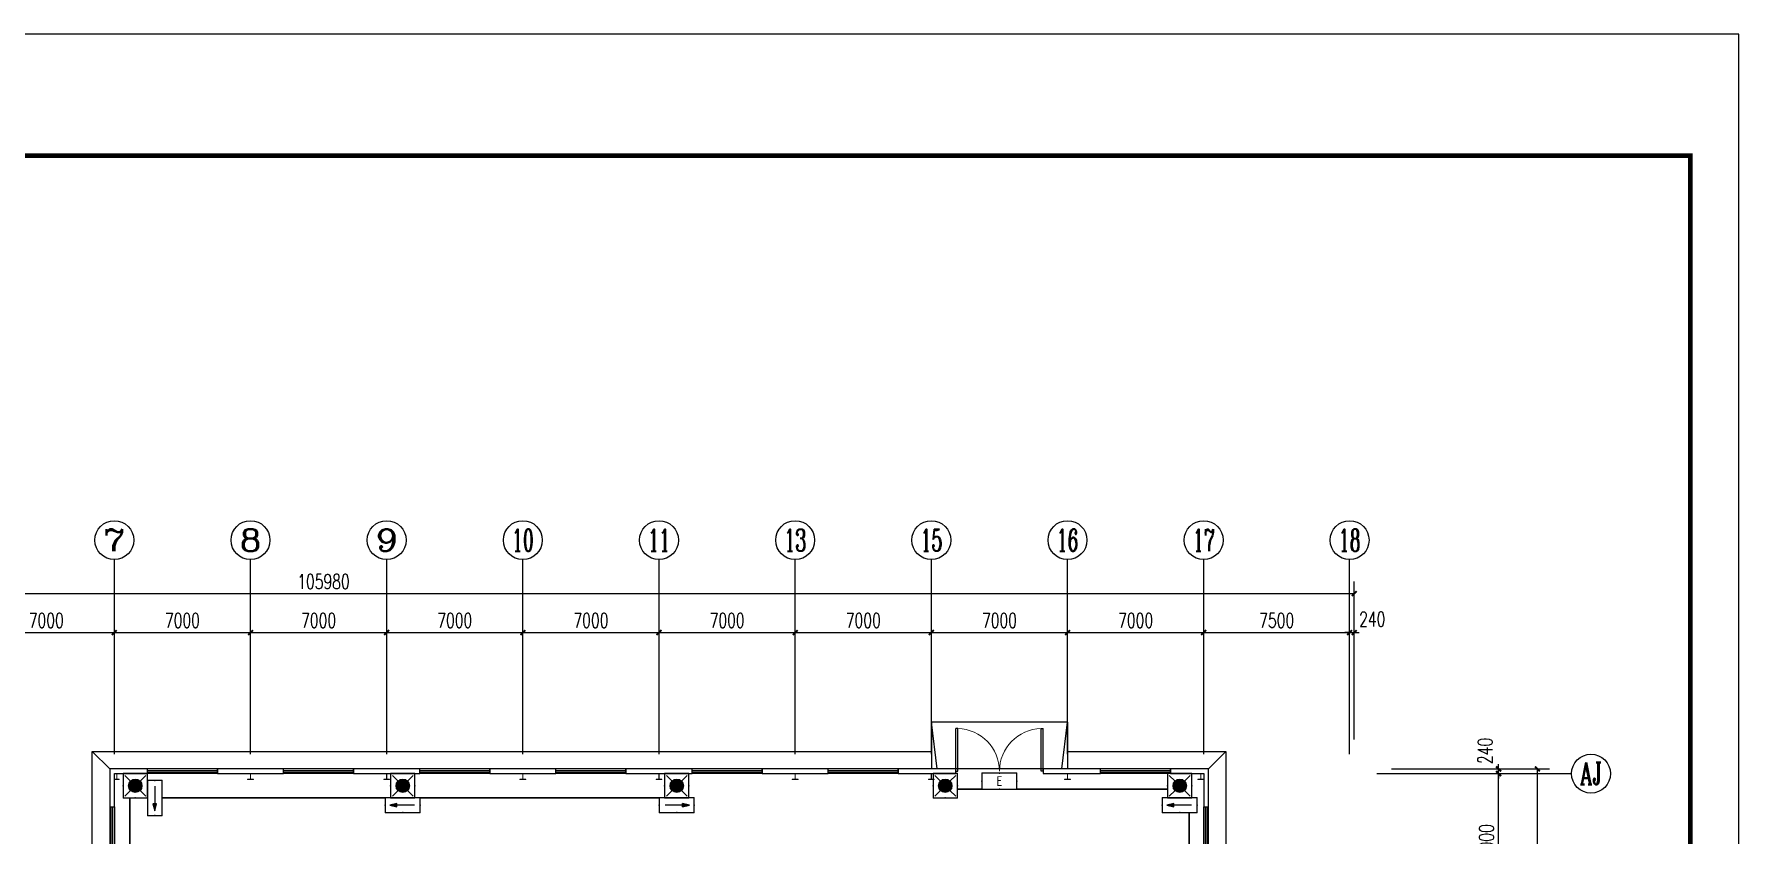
# Model space of a CAD drawing. Extents: x -496980 to 486425, y -292187 to -29437.
# Drawn here: x -78440 to 9196, y -70594 to -29437 of the extents above; entities that cross this region are included whole.
import ezdxf
from ezdxf.enums import TextEntityAlignment as Align

# ---------------------------------------------------------------- set-up
doc = ezdxf.new("R2010")
doc.units = 0
doc.header["$LTSCALE"] = 1000
doc.header["$MEASUREMENT"] = 0
doc.linetypes.add('CENTER2', pattern=[1.125, 0.75, -0.125, 0.125, -0.125])
for name, color, linetype in [('AXIS', 3, 'Continuous'), ('AXIS_TEXT', 7, 'Continuous'), ('EQUIP-照明', 3, 'Continuous'), ('PUB_TITLE', 4, 'Continuous'), ('STAIR', 2, 'Continuous'), ('WALL', 9, 'Continuous'), ('WINDOW', 4, 'Continuous'), ('WIRE-应急', 1, 'CENTER2')]:
    doc.layers.add(name, color=color, linetype=linetype)
doc.layers.add('STXT_XG_THIN', color=2, linetype='Continuous', lineweight=0)
doc.styles.add('_TCH_AXIS', font='COMPLEX', dxfattribs={"bigfont": 'GBCBIG'})
doc.styles.add('_TCH_DIM_T3', font='SIMPLEX', dxfattribs={"width": 0.705882, "bigfont": 'GBCBIG'})
doc.styles.add('_TEL_ATTDEF', font='GBENOR', dxfattribs={"width": 0.8, "height": 3, "bigfont": 'GBCBIG'})
doc.styles.add('_TEL_DIM', font='SIMPLEX', dxfattribs={"width": 0.8, "height": 3.5, "bigfont": 'HZTXT'})
doc.styles.add('COMPLEX', font='COMPLEX')
doc.dimstyles.new('_TCH_ARCH&&250', dxfattribs={"dimtxt": 743.75, "dimasz": 250, "dimexe": 625, "dimexo": 750, "dimgap": 250, "dimtad": 1, "dimdec": 0, "dimzin": 0, "dimdsep": 46, "dimtxsty": '_TCH_DIM_T3', "dimblk": 'ARCHTICK', "dimcen": 0.09, "dimclrt": 7, "dimazin": 2, "dimtfac": 1, "dimtdec": 0, "dimtix": 1, "dimtmove": 2, "dimatfit": 3, "dimfxl": 0, "dimtolj": 1, "dimtzin": 0, "dimarcsym": 0})

# ---------------------------------------------------------------- blocks, each defined once
blk = doc.blocks.new('$equip$00002534')
for p, q in [((-0.72, 0.66), (-0.72, 0)), ((0.72, 0.66), (-0.72, 0.66)), ((-0.72, 0), (0.72, 0)), ((0.72, 0), (0.72, 0.66))]:
    blk.add_line(p, q)
at = {"const_width": 0.04}
blk.add_lwpolyline([(-0.72, 0.66), (-0.72, 0), (0.72, 0), (0.72, 0.66), (-0.72, 0.66), (-0.72, 0)], dxfattribs=at)
for p in [(-0.72, 0.33), (0, 0.66), (0, 0), (0.72, 0.33)]:
    blk.add_point(p)
at = {"color": 7, "style": '_TEL_DIM'}
blk.add_attdef('$TEXT$', text='', height=0.4, dxfattribs=at).set_placement((0, 0.33), align=Align.MIDDLE_CENTER)
at = {"color": 7, "style": '_TEL_DIM', "flags": 1}
blk.add_attdef('A', text='', height=0.00002, dxfattribs=at).set_placement((0, 0), align=Align.MIDDLE_CENTER)
blk = doc.blocks.new('$equip$00002604')
blk.add_hatch(color=256).paths.add_polyline_path([(0.275, 0.5, 1), (-0.274, 0.5, 1)])
for p, q in [((-0.429, 0.929), (-0.194, 0.694)), ((0.194, 0.694), (0.429, 0.929)), ((-0.429, 0.071), (-0.194, 0.306)), ((0.194, 0.306), (0.429, 0.071))]:
    blk.add_line(p, q)
at = {"const_width": 0.04}
blk.add_lwpolyline([(-0.5, 1), (-0.5, 0), (0.5, 0), (0.5, 1), (-0.5, 1), (-0.5, 0)], dxfattribs=at)
blk.add_lwpolyline([(-0.5, 1), (-0.5, 0), (0.5, 0), (0.5, 1)], close=True)
blk.add_circle((0, 0.5), 0.275)
for p in [(0, 1), (-0.5, 0.5), (0, 0), (0.5, 0.5)]:
    blk.add_point(p)
at = {"color": 7, "style": '_TEL_DIM', "flags": 1}
blk.add_attdef('A', text='', height=0.000025, dxfattribs=at).set_placement((0, 0), align=Align.MIDDLE_CENTER)
blk = doc.blocks.new('$equip$00002541')
blk.add_hatch(color=256).paths.add_polyline_path([(-0.24, 0.372), (-0.528, 0.3), (-0.24, 0.228)])
for p, q in [((-0.72, 0.6), (-0.72, 0)), ((0.72, 0.6), (-0.72, 0.6)), ((-0.72, 0), (0.72, 0)), ((-0.24, 0.372), (-0.528, 0.3)), ((-0.528, 0.3), (-0.24, 0.228)), ((-0.24, 0.372), (-0.24, 0.228)), ((0.72, 0), (0.72, 0.6))]:
    blk.add_line(p, q)
at = {"color": 7}
blk.add_line((-0.48, 0.3), (0.48, 0.3), dxfattribs=at)
at = {"const_width": 0.04}
blk.add_lwpolyline([(-0.72, 0.6), (-0.72, 0), (0.72, 0), (0.72, 0.6), (-0.72, 0.6), (-0.72, 0)], dxfattribs=at)
for p in [(-0.72, 0.3), (0, 0.6), (0, 0), (0.72, 0.3)]:
    blk.add_point(p)
at = {"color": 7, "style": '_TEL_DIM', "flags": 1}
blk.add_attdef('A', text='', height=0.00002, dxfattribs=at).set_placement((0, 0), align=Align.MIDDLE_CENTER)
blk = doc.blocks.new('$equip$00002540')
blk.add_hatch(color=256).paths.add_polyline_path([(0.24, 0.372), (0.24, 0.228), (0.528, 0.3)])
for p, q in [((-0.72, 0.6), (-0.72, 0)), ((0.72, 0.6), (-0.72, 0.6)), ((-0.72, 0), (0.72, 0)), ((0.24, 0.372), (0.24, 0.228)), ((0.528, 0.3), (0.24, 0.372)), ((0.24, 0.228), (0.528, 0.3)), ((0.72, 0), (0.72, 0.6))]:
    blk.add_line(p, q)
at = {"color": 7}
blk.add_line((-0.48, 0.3), (0.48, 0.3), dxfattribs=at)
at = {"const_width": 0.04}
blk.add_lwpolyline([(-0.72, 0.6), (-0.72, 0), (0.72, 0), (0.72, 0.6), (-0.72, 0.6), (-0.72, 0)], dxfattribs=at)
for p in [(-0.72, 0.3), (0, 0.6), (0, 0), (0.72, 0.3)]:
    blk.add_point(p)
at = {"color": 7, "style": '_TEL_DIM', "flags": 1}
blk.add_attdef('A', text='', height=0.00002, dxfattribs=at).set_placement((0, 0), align=Align.MIDDLE_CENTER)
blk = doc.blocks.new('_ArchTick')
at = {"color": 0, "linetype": 'ByBlock', "const_width": 0.4}
blk.add_lwpolyline([(-0.5, -0.5), (0.5, 0.5)], dxfattribs=at)
blk = doc.blocks.new('*D347')
at = {"layer": 'AXIS', "color": 0, "lineweight": -2}
for p, q in [((-81315, -65694), (-81315, -59569)), ((-74315, -65694), (-74315, -59569)), ((-81315, -60194), (-74315, -60194))]:
    blk.add_line(p, q, dxfattribs=at)
at = {"layer": 'Defpoints', "color": 0}
for p in [(-74315, -60194), (-81315, -66444), (-74315, -66444)]:
    blk.add_point(p, dxfattribs=at)
at = {"layer": 'AXIS', "color": 0, "lineweight": -2, "xscale": 250, "yscale": 250, "zscale": 250, "rotation": 180}
blk.add_blockref('_ArchTick', (-81315, -60194), dxfattribs=at)
at = {"layer": 'AXIS', "color": 0, "lineweight": -2, "xscale": 250, "yscale": 250, "zscale": 250}
blk.add_blockref('_ArchTick', (-74315, -60194), dxfattribs=at)
at = {"layer": 'AXIS', "color": 7, "insert": (-77815, -59572), "char_height": 743.8, "attachment_point": 5, "style": '_TCH_DIM_T3'}
blk.add_mtext('\\A1;7000', dxfattribs=at)
blk = doc.blocks.new('*D348')
at = {"layer": 'AXIS', "color": 0, "lineweight": -2}
for p, q in [((-74315, -65694), (-74315, -59569)), ((-67315, -65694), (-67315, -59569)), ((-74315, -60194), (-67315, -60194))]:
    blk.add_line(p, q, dxfattribs=at)
at = {"layer": 'Defpoints', "color": 0}
for p in [(-67315, -60194), (-74315, -66444), (-67315, -66444)]:
    blk.add_point(p, dxfattribs=at)
at = {"layer": 'AXIS', "color": 0, "lineweight": -2, "xscale": 250, "yscale": 250, "zscale": 250, "rotation": 180}
blk.add_blockref('_ArchTick', (-74315, -60194), dxfattribs=at)
at = {"layer": 'AXIS', "color": 0, "lineweight": -2, "xscale": 250, "yscale": 250, "zscale": 250}
blk.add_blockref('_ArchTick', (-67315, -60194), dxfattribs=at)
at = {"layer": 'AXIS', "color": 7, "insert": (-70815, -59572), "char_height": 743.8, "attachment_point": 5, "style": '_TCH_DIM_T3'}
blk.add_mtext('\\A1;7000', dxfattribs=at)
blk = doc.blocks.new('*D349')
at = {"layer": 'AXIS', "color": 0, "lineweight": -2}
for p, q in [((-67315, -65694), (-67315, -59569)), ((-60315, -65694), (-60315, -59569)), ((-67315, -60194), (-60315, -60194))]:
    blk.add_line(p, q, dxfattribs=at)
at = {"layer": 'Defpoints', "color": 0}
for p in [(-60315, -60194), (-67315, -66444), (-60315, -66444)]:
    blk.add_point(p, dxfattribs=at)
at = {"layer": 'AXIS', "color": 0, "lineweight": -2, "xscale": 250, "yscale": 250, "zscale": 250, "rotation": 180}
blk.add_blockref('_ArchTick', (-67315, -60194), dxfattribs=at)
at = {"layer": 'AXIS', "color": 0, "lineweight": -2, "xscale": 250, "yscale": 250, "zscale": 250}
blk.add_blockref('_ArchTick', (-60315, -60194), dxfattribs=at)
at = {"layer": 'AXIS', "color": 7, "insert": (-63815, -59572), "char_height": 743.8, "attachment_point": 5, "style": '_TCH_DIM_T3'}
blk.add_mtext('\\A1;7000', dxfattribs=at)
blk = doc.blocks.new('*D350')
at = {"layer": 'AXIS', "color": 0, "lineweight": -2}
for p, q in [((-60315, -65694), (-60315, -59569)), ((-53315, -65694), (-53315, -59569)), ((-60315, -60194), (-53315, -60194))]:
    blk.add_line(p, q, dxfattribs=at)
at = {"layer": 'Defpoints', "color": 0}
for p in [(-53315, -60194), (-60315, -66444), (-53315, -66444)]:
    blk.add_point(p, dxfattribs=at)
at = {"layer": 'AXIS', "color": 0, "lineweight": -2, "xscale": 250, "yscale": 250, "zscale": 250, "rotation": 180}
blk.add_blockref('_ArchTick', (-60315, -60194), dxfattribs=at)
at = {"layer": 'AXIS', "color": 0, "lineweight": -2, "xscale": 250, "yscale": 250, "zscale": 250}
blk.add_blockref('_ArchTick', (-53315, -60194), dxfattribs=at)
at = {"layer": 'AXIS', "color": 7, "insert": (-56815, -59572), "char_height": 743.8, "attachment_point": 5, "style": '_TCH_DIM_T3'}
blk.add_mtext('\\A1;7000', dxfattribs=at)
blk = doc.blocks.new('*D351')
at = {"layer": 'AXIS', "color": 0, "lineweight": -2}
for p, q in [((-53315, -65694), (-53315, -59569)), ((-46315, -65694), (-46315, -59569)), ((-53315, -60194), (-46315, -60194))]:
    blk.add_line(p, q, dxfattribs=at)
at = {"layer": 'Defpoints', "color": 0}
for p in [(-46315, -60194), (-53315, -66444), (-46315, -66444)]:
    blk.add_point(p, dxfattribs=at)
at = {"layer": 'AXIS', "color": 0, "lineweight": -2, "xscale": 250, "yscale": 250, "zscale": 250, "rotation": 180}
blk.add_blockref('_ArchTick', (-53315, -60194), dxfattribs=at)
at = {"layer": 'AXIS', "color": 0, "lineweight": -2, "xscale": 250, "yscale": 250, "zscale": 250}
blk.add_blockref('_ArchTick', (-46315, -60194), dxfattribs=at)
at = {"layer": 'AXIS', "color": 7, "insert": (-49815, -59572), "char_height": 743.8, "attachment_point": 5, "style": '_TCH_DIM_T3'}
blk.add_mtext('\\A1;7000', dxfattribs=at)
blk = doc.blocks.new('*D352')
at = {"layer": 'AXIS', "color": 0, "lineweight": -2}
for p, q in [((-46315, -65694), (-46315, -59569)), ((-39315, -65694), (-39315, -59569)), ((-46315, -60194), (-39315, -60194))]:
    blk.add_line(p, q, dxfattribs=at)
at = {"layer": 'Defpoints', "color": 0}
for p in [(-39315, -60194), (-46315, -66444), (-39315, -66444)]:
    blk.add_point(p, dxfattribs=at)
at = {"layer": 'AXIS', "color": 0, "lineweight": -2, "xscale": 250, "yscale": 250, "zscale": 250, "rotation": 180}
blk.add_blockref('_ArchTick', (-46315, -60194), dxfattribs=at)
at = {"layer": 'AXIS', "color": 0, "lineweight": -2, "xscale": 250, "yscale": 250, "zscale": 250}
blk.add_blockref('_ArchTick', (-39315, -60194), dxfattribs=at)
at = {"layer": 'AXIS', "color": 7, "insert": (-42815, -59572), "char_height": 743.8, "attachment_point": 5, "style": '_TCH_DIM_T3'}
blk.add_mtext('\\A1;7000', dxfattribs=at)
blk = doc.blocks.new('*D353')
at = {"layer": 'AXIS', "color": 0, "lineweight": -2}
for p, q in [((-39315, -65694), (-39315, -59569)), ((-32315, -65694), (-32315, -59569)), ((-39315, -60194), (-32315, -60194))]:
    blk.add_line(p, q, dxfattribs=at)
at = {"layer": 'Defpoints', "color": 0}
for p in [(-32315, -60194), (-39315, -66444), (-32315, -66444)]:
    blk.add_point(p, dxfattribs=at)
at = {"layer": 'AXIS', "color": 0, "lineweight": -2, "xscale": 250, "yscale": 250, "zscale": 250, "rotation": 180}
blk.add_blockref('_ArchTick', (-39315, -60194), dxfattribs=at)
at = {"layer": 'AXIS', "color": 0, "lineweight": -2, "xscale": 250, "yscale": 250, "zscale": 250}
blk.add_blockref('_ArchTick', (-32315, -60194), dxfattribs=at)
at = {"layer": 'AXIS', "color": 7, "insert": (-35815, -59572), "char_height": 743.8, "attachment_point": 5, "style": '_TCH_DIM_T3'}
blk.add_mtext('\\A1;7000', dxfattribs=at)
blk = doc.blocks.new('*D354')
at = {"layer": 'AXIS', "color": 0, "lineweight": -2}
for p, q in [((-32315, -65694), (-32315, -59569)), ((-25315, -65694), (-25315, -59569)), ((-32315, -60194), (-25315, -60194))]:
    blk.add_line(p, q, dxfattribs=at)
at = {"layer": 'Defpoints', "color": 0}
for p in [(-25315, -60194), (-32315, -66444), (-25315, -66444)]:
    blk.add_point(p, dxfattribs=at)
at = {"layer": 'AXIS', "color": 0, "lineweight": -2, "xscale": 250, "yscale": 250, "zscale": 250, "rotation": 180}
blk.add_blockref('_ArchTick', (-32315, -60194), dxfattribs=at)
at = {"layer": 'AXIS', "color": 0, "lineweight": -2, "xscale": 250, "yscale": 250, "zscale": 250}
blk.add_blockref('_ArchTick', (-25315, -60194), dxfattribs=at)
at = {"layer": 'AXIS', "color": 7, "insert": (-28815, -59572), "char_height": 743.8, "attachment_point": 5, "style": '_TCH_DIM_T3'}
blk.add_mtext('\\A1;7000', dxfattribs=at)
blk = doc.blocks.new('*D355')
at = {"layer": 'AXIS', "color": 0, "lineweight": -2}
for p, q in [((-25315, -65694), (-25315, -59569)), ((-18315, -65694), (-18315, -59569)), ((-25315, -60194), (-18315, -60194))]:
    blk.add_line(p, q, dxfattribs=at)
at = {"layer": 'Defpoints', "color": 0}
for p in [(-18315, -60194), (-25315, -66444), (-18315, -66444)]:
    blk.add_point(p, dxfattribs=at)
at = {"layer": 'AXIS', "color": 0, "lineweight": -2, "xscale": 250, "yscale": 250, "zscale": 250, "rotation": 180}
blk.add_blockref('_ArchTick', (-25315, -60194), dxfattribs=at)
at = {"layer": 'AXIS', "color": 0, "lineweight": -2, "xscale": 250, "yscale": 250, "zscale": 250}
blk.add_blockref('_ArchTick', (-18315, -60194), dxfattribs=at)
at = {"layer": 'AXIS', "color": 7, "insert": (-21815, -59572), "char_height": 743.8, "attachment_point": 5, "style": '_TCH_DIM_T3'}
blk.add_mtext('\\A1;7000', dxfattribs=at)
blk = doc.blocks.new('*D356')
at = {"layer": 'AXIS', "color": 0, "lineweight": -2}
for p, q in [((-18315, -65694), (-18315, -59569)), ((-10815, -65694), (-10815, -59569)), ((-18315, -60194), (-10815, -60194))]:
    blk.add_line(p, q, dxfattribs=at)
at = {"layer": 'Defpoints', "color": 0}
for p in [(-10815, -60194), (-18315, -66444), (-10815, -66444)]:
    blk.add_point(p, dxfattribs=at)
at = {"layer": 'AXIS', "color": 0, "lineweight": -2, "xscale": 250, "yscale": 250, "zscale": 250, "rotation": 180}
blk.add_blockref('_ArchTick', (-18315, -60194), dxfattribs=at)
at = {"layer": 'AXIS', "color": 0, "lineweight": -2, "xscale": 250, "yscale": 250, "zscale": 250}
blk.add_blockref('_ArchTick', (-10815, -60194), dxfattribs=at)
at = {"layer": 'AXIS', "color": 7, "insert": (-14565, -59572), "char_height": 743.8, "attachment_point": 5, "style": '_TCH_DIM_T3'}
blk.add_mtext('\\A1;7500', dxfattribs=at)
blk = doc.blocks.new('*D357')
at = {"layer": 'AXIS', "color": 0, "lineweight": -2}
for p, q in [((-10815, -65694), (-10815, -59569)), ((-10575, -65694), (-10575, -59569)), ((-10815, -60194), (-11065, -60194)), ((-10815, -60194), (-10575, -60194)), ((-10575, -60194), (-10325, -60194))]:
    blk.add_line(p, q, dxfattribs=at)
at = {"layer": 'Defpoints', "color": 0}
for p in [(-10575, -60194), (-10815, -66444), (-10575, -66444)]:
    blk.add_point(p, dxfattribs=at)
at = {"layer": 'AXIS', "color": 0, "lineweight": -2, "xscale": 250, "yscale": 250, "zscale": 250}
blk.add_blockref('_ArchTick', (-10815, -60194), dxfattribs=at)
at = {"layer": 'AXIS', "color": 0, "lineweight": -2, "xscale": 250, "yscale": 250, "zscale": 250, "rotation": 180}
blk.add_blockref('_ArchTick', (-10575, -60194), dxfattribs=at)
at = {"layer": 'AXIS', "color": 7, "insert": (-9650, -59507), "char_height": 743.8, "attachment_point": 5, "style": '_TCH_DIM_T3'}
blk.add_mtext('\\A1;240', dxfattribs=at)
blk = doc.blocks.new('*D358')
at = {"layer": 'AXIS', "color": 0, "lineweight": -2}
for p, q in [((-116555, -65694), (-116555, -57569)), ((-10575, -65694), (-10575, -57569)), ((-116555, -58194), (-10575, -58194))]:
    blk.add_line(p, q, dxfattribs=at)
at = {"layer": 'Defpoints', "color": 0}
for p in [(-10575, -58194), (-116555, -66444), (-10575, -66444)]:
    blk.add_point(p, dxfattribs=at)
at = {"layer": 'AXIS', "color": 0, "lineweight": -2, "xscale": 250, "yscale": 250, "zscale": 250, "rotation": 180}
blk.add_blockref('_ArchTick', (-116555, -58194), dxfattribs=at)
at = {"layer": 'AXIS', "color": 0, "lineweight": -2, "xscale": 250, "yscale": 250, "zscale": 250}
blk.add_blockref('_ArchTick', (-10575, -58194), dxfattribs=at)
at = {"layer": 'AXIS', "color": 7, "insert": (-63565, -57572), "char_height": 743.8, "attachment_point": 5, "style": '_TCH_DIM_T3'}
blk.add_mtext('\\A1;105980', dxfattribs=at)
blk = doc.blocks.new('*D405')
at = {"layer": 'AXIS', "color": 0, "lineweight": -2}
for p, q in [((-8658, -67444), (-2533, -67444)), ((-3158, -74444), (-3158, -67444)), ((-8658, -74444), (-2533, -74444))]:
    blk.add_line(p, q, dxfattribs=at)
at = {"layer": 'Defpoints', "color": 0}
for p in [(-9408, -67444), (-3158, -67444), (-9408, -74444)]:
    blk.add_point(p, dxfattribs=at)
at = {"layer": 'AXIS', "color": 0, "lineweight": -2, "xscale": 250, "yscale": 250, "zscale": 250}
for p, rotation in [((-3158, -67444), 90), ((-3158, -74444), 270)]:
    blk.add_blockref('_ArchTick', p, dxfattribs=dict(at, rotation=rotation))
at = {"layer": 'AXIS', "color": 7, "insert": (-3780, -70944), "char_height": 743.8, "attachment_point": 5, "rotation": 90, "style": '_TCH_DIM_T3'}
blk.add_mtext('\\A1;7000', dxfattribs=at)
blk = doc.blocks.new('*D406')
at = {"layer": 'AXIS', "color": 0, "lineweight": -2}
for p, q in [((-8658, -67204), (-2533, -67204)), ((-8658, -67444), (-2533, -67444)), ((-3158, -67204), (-3158, -66954)), ((-3158, -67444), (-3158, -67204)), ((-3158, -67444), (-3158, -67694))]:
    blk.add_line(p, q, dxfattribs=at)
at = {"layer": 'Defpoints', "color": 0}
for p in [(-9408, -67204), (-9408, -67444), (-3158, -67204)]:
    blk.add_point(p, dxfattribs=at)
at = {"layer": 'AXIS', "color": 0, "lineweight": -2, "xscale": 250, "yscale": 250, "zscale": 250}
for p, rotation in [((-3158, -67204), 270), ((-3158, -67444), 90)]:
    blk.add_blockref('_ArchTick', p, dxfattribs=dict(at, rotation=rotation))
at = {"layer": 'AXIS', "color": 7, "insert": (-3846, -66279), "char_height": 743.8, "attachment_point": 5, "rotation": 90, "style": '_TCH_DIM_T3'}
blk.add_mtext('\\A1;240', dxfattribs=at)
blk = doc.blocks.new('*D407')
at = {"layer": 'AXIS', "color": 0, "lineweight": -2}
for p, q in [((-8658, -67204), (-533, -67204)), ((-1158, -249684), (-1158, -67204)), ((-8658, -249684), (-533, -249684))]:
    blk.add_line(p, q, dxfattribs=at)
at = {"layer": 'Defpoints', "color": 0}
for p in [(-9408, -67204), (-1158, -67204), (-9408, -249684)]:
    blk.add_point(p, dxfattribs=at)
at = {"layer": 'AXIS', "color": 0, "lineweight": -2, "xscale": 250, "yscale": 250, "zscale": 250}
for p, rotation in [((-1158, -67204), 90), ((-1158, -249684), 270)]:
    blk.add_blockref('_ArchTick', p, dxfattribs=dict(at, rotation=rotation))
at = {"layer": 'AXIS', "color": 7, "insert": (-1780, -158444), "char_height": 743.8, "attachment_point": 5, "rotation": 90, "style": '_TCH_DIM_T3'}
blk.add_mtext('\\A1;182480', dxfattribs=at)
blk = doc.blocks.new('$TCHSYS$WIN2D')
for p, q in [((-0.5, 0.5), (0.5, 0.5)), ((-0.5, 0.5), (-0.5, -0.5)), ((0.5, 0.5), (0.5, -0.5)), ((0.5, 0.167), (-0.5, 0.167)), ((0.5, -0.167), (-0.5, -0.167)), ((-0.5, -0.5), (0.5, -0.5))]:
    blk.add_line(p, q)
blk = doc.blocks.new('_AXISO')
blk.add_circle((0, 0), 0.5)
at = {"layer": 'AXIS_TEXT', "style": 'COMPLEX', "width": 1.041667}
blk.add_attdef('A', text='', height=0.56, dxfattribs=at).set_placement((-0.25, -0.28), (0.25, -0.28), align=Align.FIT)
blk = doc.blocks.new('$DorLib2D$00000002')
for p, q in [((-0.5, 0), (-0.5, 0.4875)), ((-0.475, 0.4875), (-0.5, 0.4875)), ((-0.475, 0), (-0.475, 0.4875)), ((0.475, 0), (0.475, 0.4875)), ((0.475, 0.4875), (0.5, 0.4875)), ((0.5, 0), (0.5, 0.4875)), ((-0.5, 0), (-0.475, 0)), ((0.5, 0), (0.475, 0))]:
    blk.add_line(p, q)
at = {"lineweight": 13}
for centre, start, end in [((-0.4875, 0), 0, 88.53072), ((0.4875, 0), 91.46928, 180)]:
    blk.add_arc(centre, 0.4875, start, end, dxfattribs=at)

msp = doc.modelspace()

# ---------------------------------------------------------------- linework, layer by layer
at = {"color": 2}
for p, q in [((-74555.2, -67204.2), (-75455.2, -66304.2)), ((-18075.2, -67204.2), (-17175.2, -66304.2))]:
    msp.add_line(p, q, dxfattribs=at)
for points in [[(-75455.2, -74444.2), (-75455.2, -66304.2), (-32315.2, -66304.2)], [(-25315.2, -66304.2), (-17175.2, -66304.2), (-17175.2, -88444.2)]]:
    msp.add_lwpolyline(points, dxfattribs=at)
at = {"layer": 'AXIS'}
for p, q in [((-74315.2, -66444.2), (-74315.2, -56444.2)), ((-67315.2, -66444.2), (-67315.2, -56444.2)), ((-60315.2, -66444.2), (-60315.2, -56444.2)), ((-53315.2, -66444.2), (-53315.2, -56444.2)), ((-46315.2, -66444.2), (-46315.2, -56444.2)), ((-39315.2, -66444.2), (-39315.2, -56444.2)), ((-32315.2, -66444.2), (-32315.2, -56444.2)), ((-25315.2, -66444.2), (-25315.2, -56444.2)), ((-18315.2, -66444.2), (-18315.2, -56444.2)), ((-10816.3, -66444.2), (-10816.3, -56444.2)), ((-9408.5, -67444.2), (591.5, -67444.2))]:
    msp.add_line(p, q, dxfattribs=at)
msp.add_circle((-10816.3, -55444.2), 1000, dxfattribs=at)
at = {"layer": 'PUB_TITLE'}
msp.add_lwpolyline([(-139303.5, -29436.9), (-139303.5, -292186.9), (9196.5, -292186.9), (9196.5, -29436.9)], close=True, dxfattribs=at)
at = {"layer": 'PUB_TITLE', "const_width": 250}
msp.add_lwpolyline([(-136803.5, -35686.9), (-136803.5, -289686.9), (6696.5, -289686.9), (6696.5, -35686.9)], close=True, dxfattribs=at)
at = {"layer": 'STAIR'}
for p, q in [((-25315.2, -64804.2), (-32315.2, -64804.2)), ((-32315.2, -64804.2), (-32315.2, -67204.2)), ((-32015.2, -67204.2), (-32315.2, -64804.2)), ((-25615.2, -67204.2), (-25315.2, -64804.2)), ((-25315.2, -64804.2), (-25315.2, -67204.2)), ((-25315.2, -67204.2), (-32315.2, -67204.2))]:
    msp.add_line(p, q, dxfattribs=at)
at = {"layer": 'STXT_XG_THIN', "color": 2}
for points in [[(-74065.2, -67744.2), (-74315.2, -67744.2), (-74315.2, -67734), (-74193.1, -67734), (-74193.1, -67454.4), (-74315.2, -67454.4), (-74315.2, -67444.2), (-74065.2, -67444.2), (-74065.2, -67454.4), (-74187.3, -67454.4), (-74187.3, -67734), (-74065.2, -67734), (-74065.2, -67744.2)], [(-67165.2, -67744.2), (-67465.2, -67744.2), (-67465.2, -67734), (-67318.1, -67734), (-67318.1, -67454.4), (-67465.2, -67454.4), (-67465.2, -67444.2), (-67165.2, -67444.2), (-67165.2, -67454.4), (-67312.3, -67454.4), (-67312.3, -67734), (-67165.2, -67734), (-67165.2, -67744.2)], [(-60165.2, -67744.2), (-60465.2, -67744.2), (-60465.2, -67734), (-60318.1, -67734), (-60318.1, -67454.4), (-60465.2, -67454.4), (-60465.2, -67444.2), (-60165.2, -67444.2), (-60165.2, -67454.4), (-60312.3, -67454.4), (-60312.3, -67734), (-60165.2, -67734), (-60165.2, -67744.2)], [(-53165.2, -67744.2), (-53465.2, -67744.2), (-53465.2, -67734), (-53318.1, -67734), (-53318.1, -67454.4), (-53465.2, -67454.4), (-53465.2, -67444.2), (-53165.2, -67444.2), (-53165.2, -67454.4), (-53312.3, -67454.4), (-53312.3, -67734), (-53165.2, -67734), (-53165.2, -67744.2)], [(-46165.2, -67744.2), (-46465.2, -67744.2), (-46465.2, -67734), (-46318.1, -67734), (-46318.1, -67454.4), (-46465.2, -67454.4), (-46465.2, -67444.2), (-46165.2, -67444.2), (-46165.2, -67454.4), (-46312.3, -67454.4), (-46312.3, -67734), (-46165.2, -67734), (-46165.2, -67744.2)], [(-39165.2, -67744.2), (-39465.2, -67744.2), (-39465.2, -67734), (-39318.1, -67734), (-39318.1, -67454.4), (-39465.2, -67454.4), (-39465.2, -67444.2), (-39165.2, -67444.2), (-39165.2, -67454.4), (-39312.3, -67454.4), (-39312.3, -67734), (-39165.2, -67734), (-39165.2, -67744.2)], [(-32165.2, -67744.2), (-32465.2, -67744.2), (-32465.2, -67734), (-32318.1, -67734), (-32318.1, -67454.4), (-32465.2, -67454.4), (-32465.2, -67444.2), (-32165.2, -67444.2), (-32165.2, -67454.4), (-32312.3, -67454.4), (-32312.3, -67734), (-32165.2, -67734), (-32165.2, -67744.2)], [(-25165.2, -67744.2), (-25465.2, -67744.2), (-25465.2, -67734), (-25318.1, -67734), (-25318.1, -67454.4), (-25465.2, -67454.4), (-25465.2, -67444.2), (-25165.2, -67444.2), (-25165.2, -67454.4), (-25312.3, -67454.4), (-25312.3, -67734), (-25165.2, -67734), (-25165.2, -67744.2)], [(-18315.2, -67744.2), (-18615.2, -67744.2), (-18615.2, -67734), (-18468.1, -67734), (-18468.1, -67454.4), (-18615.2, -67454.4), (-18615.2, -67444.2), (-18315.2, -67444.2), (-18315.2, -67454.4), (-18462.3, -67454.4), (-18462.3, -67734), (-18315.2, -67734), (-18315.2, -67744.2)]]:
    msp.add_lwpolyline(points, dxfattribs=at)
at = {"layer": 'WALL', "color": 5}
for p, q in [((-72615.2, -67204.2), (-74555.2, -67204.2)), ((-74555.2, -67204.2), (-74555.2, -69144.2)), ((-74315.2, -67444.2), (-72615.2, -67444.2)), ((-74315.2, -69144.2), (-74315.2, -67444.2)), ((-72615.2, -67444.2), (-72615.2, -67204.2)), ((-65615.2, -67204.2), (-69015.2, -67204.2)), ((-69015.2, -67204.2), (-69015.2, -67444.2)), ((-69015.2, -67444.2), (-65615.2, -67444.2)), ((-65615.2, -67444.2), (-65615.2, -67204.2)), ((-58615.2, -67204.2), (-62015.2, -67204.2)), ((-62015.2, -67204.2), (-62015.2, -67444.2)), ((-62015.2, -67444.2), (-58615.2, -67444.2)), ((-58615.2, -67444.2), (-58615.2, -67204.2)), ((-51615.2, -67204.2), (-55015.2, -67204.2)), ((-55015.2, -67204.2), (-55015.2, -67444.2)), ((-55015.2, -67444.2), (-51615.2, -67444.2)), ((-51615.2, -67444.2), (-51615.2, -67204.2)), ((-44615.2, -67204.2), (-48015.2, -67204.2)), ((-48015.2, -67204.2), (-48015.2, -67444.2)), ((-48015.2, -67444.2), (-44615.2, -67444.2)), ((-44615.2, -67444.2), (-44615.2, -67204.2)), ((-37615.2, -67204.2), (-41015.2, -67204.2)), ((-41015.2, -67204.2), (-41015.2, -67444.2)), ((-41015.2, -67444.2), (-37615.2, -67444.2)), ((-37615.2, -67444.2), (-37615.2, -67204.2)), ((-31065.2, -67204.2), (-34015.2, -67204.2)), ((-34015.2, -67204.2), (-34015.2, -67444.2)), ((-34015.2, -67444.2), (-31065.2, -67444.2)), ((-31065.2, -67444.2), (-31065.2, -67204.2)), ((-23615.2, -67204.2), (-26565.2, -67204.2)), ((-26565.2, -67204.2), (-26565.2, -67444.2)), ((-26565.2, -67444.2), (-23615.2, -67444.2)), ((-23615.2, -67444.2), (-23615.2, -67204.2)), ((-18075.2, -67204.2), (-20015.2, -67204.2)), ((-20015.2, -67204.2), (-20015.2, -67444.2)), ((-20015.2, -67444.2), (-18315.2, -67444.2)), ((-18315.2, -67444.2), (-18315.2, -69144.2)), ((-18075.2, -69144.2), (-18075.2, -67204.2)), ((-74555.2, -69144.2), (-74315.2, -69144.2)), ((-18315.2, -69144.2), (-18075.2, -69144.2))]:
    msp.add_line(p, q, dxfattribs=at)
at = {"layer": 'WIRE-应急', "linetype": 'CENTER2', "const_width": 87.5}
for points in [[(-30976.5, -68242.5), (-29715.2, -68242.5)], [(-27915.2, -68242.5), (-20173, -68242.5)], [(-73524.5, -77044.2), (-73524.5, -68694.2)], [(-71863.5, -68694.2), (-60388.5, -68694.2)], [(-58588.5, -68694.2), (-46303, -68694.2)], [(-19065.2, -79813), (-19065.2, -69444.2)]]:
    msp.add_lwpolyline(points, dxfattribs=at)

# ---------------------------------------------------------------- block references
at = {"layer": 'AXIS'}
ref = msp.add_blockref('_AXISO', (-74315.2, -55444.2), dxfattribs=dict(at, xscale=2000, yscale=2000, zscale=2000))
ref.add_attrib('A', '7', dxfattribs={"layer": 'AXIS_TEXT', "height": 1131.4, "style": '_TCH_AXIS', "width": 1.5}).set_placement((-74880.8, -56009.9), (-73749.5, -56009.9), align=Align.FIT)
ref = msp.add_blockref('_AXISO', (-67315.2, -55444.2), dxfattribs=dict(at, xscale=2000, yscale=2000, zscale=2000))
ref.add_attrib('A', '8', dxfattribs={"layer": 'AXIS_TEXT', "height": 1131.4, "style": '_TCH_AXIS', "width": 1.5}).set_placement((-67880.8, -56009.9), (-66749.5, -56009.9), align=Align.FIT)
ref = msp.add_blockref('_AXISO', (-60315.2, -55444.2), dxfattribs=dict(at, xscale=2000, yscale=2000, zscale=2000))
ref.add_attrib('A', '9', dxfattribs={"layer": 'AXIS_TEXT', "height": 1131.4, "style": '_TCH_AXIS', "width": 1.5}).set_placement((-60880.8, -56009.9), (-59749.5, -56009.9), align=Align.FIT)
ref = msp.add_blockref('_AXISO', (-53315.2, -55444.2), dxfattribs=dict(at, xscale=2000, yscale=2000, zscale=2000))
ref.add_attrib('A', '10', dxfattribs={"layer": 'AXIS_TEXT', "height": 1131.37, "style": '_TCH_AXIS', "width": 0.724138}).set_placement((-53880.8, -56009.9), (-52749.5, -56009.9), align=Align.FIT)
ref = msp.add_blockref('_AXISO', (-46315.2, -55444.2), dxfattribs=dict(at, xscale=2000, yscale=2000, zscale=2000))
ref.add_attrib('A', '11', dxfattribs={"layer": 'AXIS_TEXT', "height": 1131.37, "style": '_TCH_AXIS', "width": 0.875}).set_placement((-46880.8, -56009.9), (-45749.5, -56009.9), align=Align.FIT)
ref = msp.add_blockref('_AXISO', (-39315.2, -55444.2), dxfattribs=dict(at, xscale=2000, yscale=2000, zscale=2000))
ref.add_attrib('A', '13', dxfattribs={"layer": 'AXIS_TEXT', "height": 1131.37, "style": '_TCH_AXIS', "width": 0.724138}).set_placement((-39880.8, -56009.9), (-38749.5, -56009.9), align=Align.FIT)
ref = msp.add_blockref('_AXISO', (-32315.2, -55444.2), dxfattribs=dict(at, xscale=2000, yscale=2000, zscale=2000))
ref.add_attrib('A', '15', dxfattribs={"layer": 'AXIS_TEXT', "height": 1131.37, "style": '_TCH_AXIS', "width": 0.724138}).set_placement((-32880.8, -56009.9), (-31749.5, -56009.9), align=Align.FIT)
ref = msp.add_blockref('_AXISO', (-25315.2, -55444.2), dxfattribs=dict(at, xscale=2000, yscale=2000, zscale=2000))
ref.add_attrib('A', '16', dxfattribs={"layer": 'AXIS_TEXT', "height": 1131.37, "style": '_TCH_AXIS', "width": 0.724138}).set_placement((-25880.8, -56009.9), (-24749.5, -56009.9), align=Align.FIT)
ref = msp.add_blockref('_AXISO', (-18315.2, -55444.2), dxfattribs=dict(at, xscale=2000, yscale=2000, zscale=2000))
ref.add_attrib('A', '17', dxfattribs={"layer": 'AXIS_TEXT', "height": 1131.37, "style": '_TCH_AXIS', "width": 0.724138}).set_placement((-18880.8, -56009.9), (-17749.5, -56009.9), align=Align.FIT)
ref = msp.add_blockref('_AXISO', (1591.5, -67444.2), dxfattribs=dict(at, xscale=2000, yscale=2000, zscale=2000))
ref.add_attrib('A', 'AJ', dxfattribs={"layer": 'AXIS_TEXT', "height": 1131.37, "style": '_TCH_AXIS', "width": 0.65625}).set_placement((1025.8, -68009.9), (2157.2, -68009.9), align=Align.FIT)
at = {"layer": 'EQUIP-照明', "xscale": 1250, "yscale": 1250, "zscale": 1250}
for p in [(-73238.5, -68694.2), (-59488.5, -68694.2), (-45403, -68694.2), (-31601.5, -68694.2), (-19548, -68694.2)]:
    msp.add_blockref('$equip$00002604', p, dxfattribs=at)
at = {"layer": 'EQUIP-照明'}
ref = msp.add_blockref('$equip$00002534', (-28815.2, -68242.5), dxfattribs=dict(at, xscale=1250, yscale=1250, zscale=1250))
ref.add_attrib('$TEXT$', 'E', dxfattribs={"layer": '0', "color": 7, "height": 500, "style": '_TEL_ATTDEF'}).set_placement((-28815.2, -67830), align=Align.MIDDLE_CENTER)
at = {"layer": 'EQUIP-照明', "xscale": 1250, "yscale": 1250, "zscale": 1250}
for name, p, rotation in [('$equip$00002540', (-72613.5, -68694.2), 270), ('$equip$00002540', (-59488.5, -68694.2), 180), ('$equip$00002541', (-45403, -68694.2), 180), ('$equip$00002540', (-19548, -68694.2), 180)]:
    msp.add_blockref(name, p, dxfattribs=dict(at, rotation=rotation))
at = {"layer": 'WINDOW'}
for name, p, xscale, yscale, zscale, rotation in [('$DorLib2D$00000002', (-28815.2, -67324.2), -4500, -4500, -4500, 180), ('$TCHSYS$WIN2D', (-70815.2, -67324.2), 3600, 240, 3600, 180), ('$TCHSYS$WIN2D', (-63815.2, -67324.2), 3600, 240, 3600, 180), ('$TCHSYS$WIN2D', (-56815.2, -67324.2), 3600, 240, 3600, 180), ('$TCHSYS$WIN2D', (-49815.2, -67324.2), 3600, 240, 3600, 180), ('$TCHSYS$WIN2D', (-42815.2, -67324.2), 3600, 240, 3600, 180), ('$TCHSYS$WIN2D', (-35815.2, -67324.2), 3600, 240, 3600, 180), ('$TCHSYS$WIN2D', (-21815.2, -67324.2), 3600, 240, 3600, 180), ('$TCHSYS$WIN2D', (-74435.2, -70944.2), 3600, -240, 3600, 270), ('$TCHSYS$WIN2D', (-18195.2, -70944.2), 3600, 240, 3600, 90)]:
    msp.add_blockref(name, p, dxfattribs=dict(at, xscale=xscale, yscale=yscale, zscale=zscale, rotation=rotation))

# ---------------------------------------------------------------- texts
at = {"layer": 'AXIS', "color": 7, "style": '_TCH_AXIS', "width": 0.724138}
msp.add_text('18', height=1131.37, dxfattribs=at).set_placement((-11382, -56009.9), (-10250.6, -56009.9), align=Align.FIT)

# ---------------------------------------------------------------- dimensions: what is measured, and where the dimension line sits
at = {"layer": 'AXIS'}
for p1, p2, distance, picture, middle in [((-116555.2, -66444.2), (-10575.2, -66444.2), 8250, '*D358', (-63565.2, -57572.3)), ((-81315.2, -66444.2), (-74315.2, -66444.2), 6250, '*D347', (-77815.2, -59572.3)), ((-74315.2, -66444.2), (-67315.2, -66444.2), 6250, '*D348', (-70815.2, -59572.3)), ((-67315.2, -66444.2), (-60315.2, -66444.2), 6250, '*D349', (-63815.2, -59572.3)), ((-60315.2, -66444.2), (-53315.2, -66444.2), 6250, '*D350', (-56815.2, -59572.3)), ((-53315.2, -66444.2), (-46315.2, -66444.2), 6250, '*D351', (-49815.2, -59572.3)), ((-46315.2, -66444.2), (-39315.2, -66444.2), 6250, '*D352', (-42815.2, -59572.3)), ((-39315.2, -66444.2), (-32315.2, -66444.2), 6250, '*D353', (-35815.2, -59572.3)), ((-32315.2, -66444.2), (-25315.2, -66444.2), 6250, '*D354', (-28815.2, -59572.3)), ((-25315.2, -66444.2), (-18315.2, -66444.2), 6250, '*D355', (-21815.2, -59572.3)), ((-18315.2, -66444.2), (-10815.3, -66444.2), 6250, '*D356', (-14565.2, -59572.3)), ((-9408.5, -249684.2), (-9408.5, -67204.2), -8250, '*D407', (-1780.4, -158444.2)), ((-9408.5, -74444.2), (-9408.5, -67444.2), -6250, '*D405', (-3780.4, -70944.2))]:
    dim = msp.add_aligned_dim(p1=p1, p2=p2, distance=distance, dimstyle='_TCH_ARCH&&250', dxfattribs=at)
    dim.commit()
    dim.dimension.update_dxf_attribs({"geometry": picture, "text_midpoint": middle})
for base, p1, p2, angle, picture, middle in [((-10575.2, -60194.2), (-10815.3, -66444.2), (-10575.2, -66444.2), 0, '*D357', (-9650.2, -59506.7)), ((-3158.5, -67204.2), (-9408.5, -67444.2), (-9408.5, -67204.2), 90, '*D406', (-3846, -66279.2))]:
    dim = msp.add_linear_dim(base=base, p1=p1, p2=p2, angle=angle, dimstyle='_TCH_ARCH&&250', dxfattribs=at)
    dim.commit()
    dim.dimension.update_dxf_attribs({"geometry": picture, "text_midpoint": middle, "dimtype": 129})

doc.saveas('drawing.dxf')
